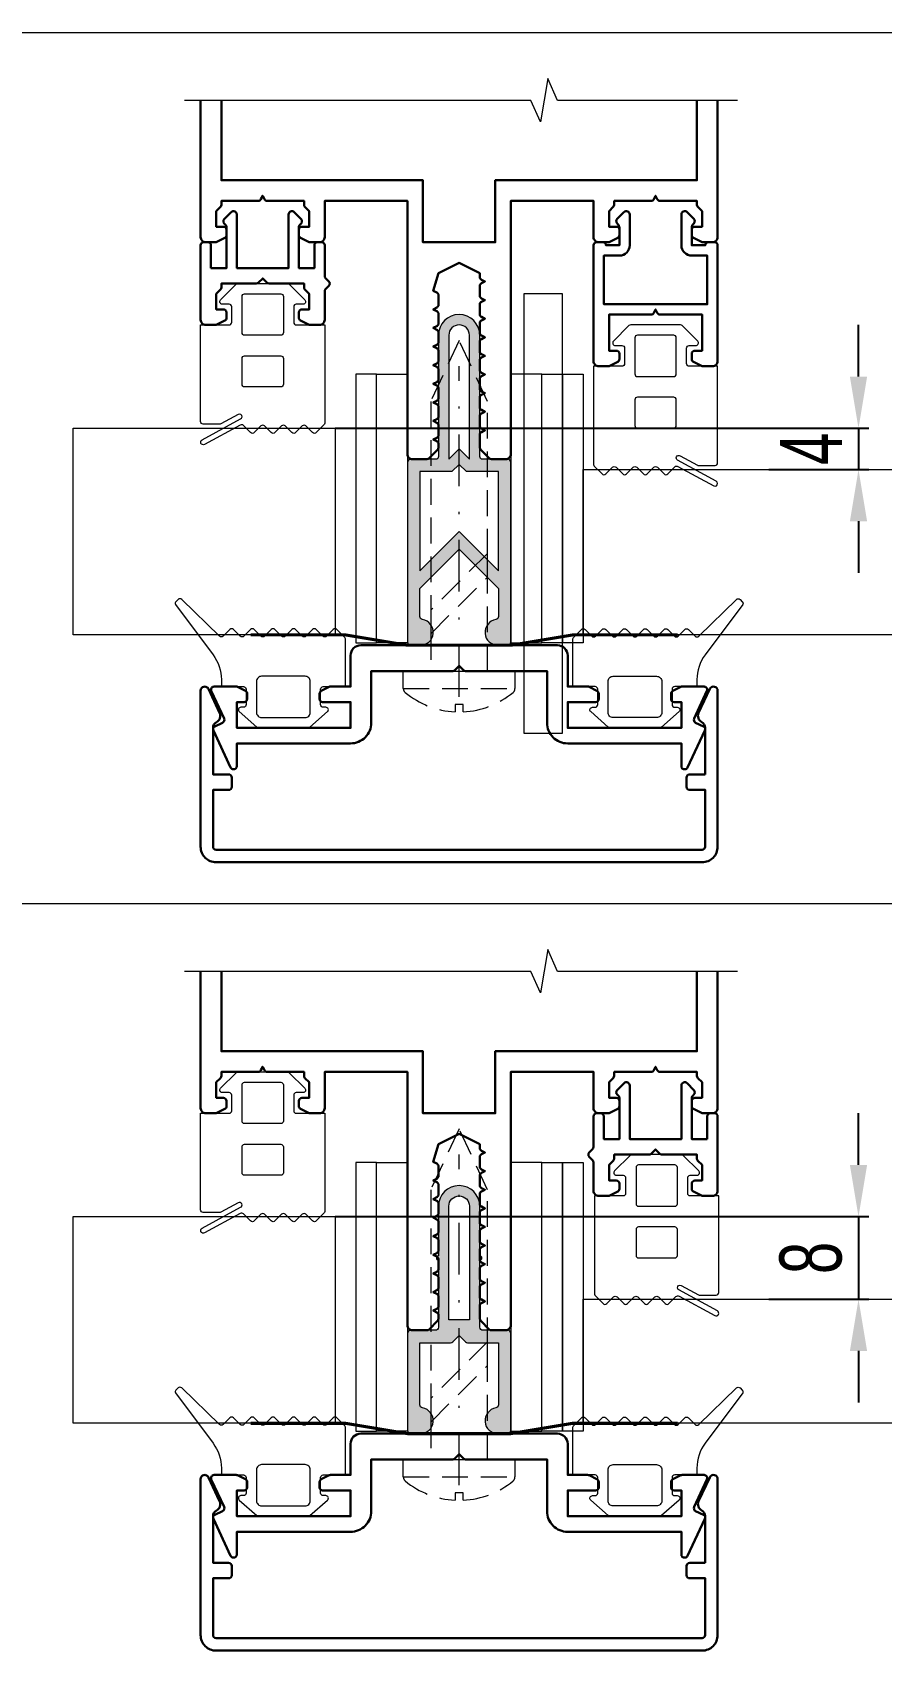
# Model space of a CAD drawing. Extents: x -37 to 8820, y -336 to 478.
# Drawn here: x 6626.2 to 6667.2, y 134 to 212.3 of the extents above; entities that cross this region are included whole.
import ezdxf

# ---------------------------------------------------------------- set-up
doc = ezdxf.new("R2010")
doc.units = 0
doc.header["$LTSCALE"] = 5
doc.linetypes.add('DASHDOT', pattern=[1, 0.5, -0.25, 0, -0.25])
doc.linetypes.add('HIDDEN', pattern=[0.375, 0.25, -0.125])
doc.layers.get('0').update_dxf_attribs({"linetype": 'CONTINUOUS', "lineweight": 30})
doc.layers.get('DEFPOINTS').update_dxf_attribs({"linetype": 'CONTINUOUS'})
for name, color, linetype, lineweight in [('1', 6, 'DASHDOT', 13), ('2', 3, 'HIDDEN', 13), ('Dimentions', 5, 'CONTINUOUS', 15), ('Glass', 5, 'CONTINUOUS', 20), ('Герлен', 7, 'CONTINUOUS', 60), ('Зигзаг', 1, 'CONTINUOUS', 15), ('Подкладки', 1, 'CONTINUOUS', 20), ('Рамки', 1, 'CONTINUOUS', 15), ('Уплотнители', 1, 'CONTINUOUS', 20), ('Штриховка', 1, 'CONTINUOUS', 5)]:
    doc.layers.add(name, color=color, linetype=linetype, lineweight=lineweight)
doc.styles.add('3', font='RUSS.SHX', dxfattribs={"width": 0.7, "height": 3})
doc.dimstyles.new('MX1_6', dxfattribs={"dimtxt": 3, "dimasz": 2.5, "dimexe": 0.5, "dimexo": 0, "dimgap": 0.8, "dimtad": 1, "dimlfac": 1.6, "dimdsep": 46, "dimtxsty": '3', "dimcen": 0, "dimclrd": 256, "dimclre": 256, "dimclrt": 256, "dimaunit": 1, "dimadec": 0, "dimazin": 0, "dimtfac": 1, "dimtmove": 0, "dimatfit": 1, "dimfxl": 1, "dimtvp": 1, "dimtolj": 1, "dimtzin": 0, "dimarcsym": 0})

# ---------------------------------------------------------------- blocks, each defined once
blk = doc.blocks.new('*D1198')
at = {"layer": 'DEFPOINTS', "color": 0, "linetype": 'Continuous', "transparency": 16777216}
for p in [(6640.812, 193.11), (6661.783, 191.11), (6666.125, 191.11)]:
    blk.add_point(p, dxfattribs=at)
at = {"layer": 'Dimentions', "linetype": 'Continuous', "lineweight": -2, "transparency": 16777216}
for p, q in [((6666.125, 195.61), (6666.125, 198.11)), ((6640.812, 193.11), (6666.625, 193.11)), ((6666.125, 193.11), (6666.125, 191.11)), ((6661.783, 191.11), (6666.625, 191.11)), ((6666.125, 188.61), (6666.125, 186.11))]:
    blk.add_line(p, q, dxfattribs=at)
at = {"layer": 'Dimentions', "linetype": 'Continuous', "transparency": 16777216}
for points in [[(6665.709, 195.61), (6666.542, 195.61), (6666.125, 193.11)], [(6665.709, 188.61), (6666.542, 188.61), (6666.125, 191.11)]]:
    blk.add_solid(points, dxfattribs=at)
at = {"layer": 'Dimentions', "linetype": 'Continuous', "transparency": 16777216, "insert": (6663.825, 192.11), "char_height": 3, "attachment_point": 5, "rotation": 90, "style": '3'}
blk.add_mtext('\\A1;4', dxfattribs=at)
blk = doc.blocks.new('*D1199')
at = {"layer": 'DEFPOINTS', "color": 0, "linetype": 'Continuous', "transparency": 16777216}
for p in [(6640.812, 154.965), (6661.783, 150.965), (6666.125, 150.965)]:
    blk.add_point(p, dxfattribs=at)
at = {"layer": 'Dimentions', "linetype": 'Continuous', "lineweight": -2, "transparency": 16777216}
for p, q in [((6666.125, 157.465), (6666.125, 159.965)), ((6640.812, 154.965), (6666.625, 154.965)), ((6666.125, 154.965), (6666.125, 150.965)), ((6661.783, 150.965), (6666.625, 150.965)), ((6666.125, 148.465), (6666.125, 145.965))]:
    blk.add_line(p, q, dxfattribs=at)
at = {"layer": 'Dimentions', "linetype": 'Continuous', "transparency": 16777216}
for points in [[(6665.709, 157.465), (6666.542, 157.465), (6666.125, 154.965)], [(6665.709, 148.465), (6666.542, 148.465), (6666.125, 150.965)]]:
    blk.add_solid(points, dxfattribs=at)
at = {"layer": 'Dimentions', "linetype": 'Continuous', "transparency": 16777216, "insert": (6663.825, 152.965), "char_height": 3, "attachment_point": 5, "rotation": 90, "style": '3'}
blk.add_mtext('\\A1;8', dxfattribs=at)

msp = doc.modelspace()

# ---------------------------------------------------------------- hatches: boundary and pattern name
at = {"layer": 'Штриховка'}
h = msp.add_hatch(color=256, dxfattribs=at)
h.dxf.hatch_style = 1
edge = h.paths.add_edge_path(flags=16)
edge.add_line((6646.8119, 192.1097), (6647.3119, 191.6097))
edge.add_line((6647.3119, 191.6097), (6647.3119, 197.6097))
edge.add_arc((6646.8119, 197.6097), 0.5, 0, 180)
edge.add_line((6646.3119, 197.6097), (6646.3119, 191.6097))
edge.add_line((6646.3119, 191.6097), (6646.8119, 192.1097))
h.paths.add_polyline_path([(6647.1634, 191.0097), (6646.8119, 191.3612), (6646.4605, 191.0097), (6644.9119, 191.0097), (6644.9119, 186.2082), (6646.8119, 188.1082), (6648.7119, 186.2082), (6648.7119, 191.0097)], flags=16)
edge = h.paths.add_edge_path()
edge.add_line((6649.1619, 191.6097), (6647.9369, 191.6097))
edge.add_arc((6647.9369, 191.7347), 0.125, 180, 270, ccw=False)
edge.add_line((6647.8119, 191.7347), (6647.8119, 195.0097))
edge.add_arc((6647.7369, 195.1097), 0.125, 306.869898, 413.130102)
edge.add_line((6647.8119, 195.2097), (6647.8119, 197.6097))
edge.add_arc((6646.8119, 197.6097), 1, 0, 180)
edge.add_line((6645.8119, 197.6097), (6645.8119, 195.2097))
edge.add_arc((6645.8869, 195.1097), 0.125, 126.869898, 233.130102)
edge.add_line((6645.8119, 195.0097), (6645.8119, 191.7347))
edge.add_arc((6645.6869, 191.7347), 0.125, -90, 0, ccw=False)
edge.add_line((6645.6869, 191.6097), (6644.4619, 191.6097))
edge.add_arc((6644.4619, 191.4597), 0.15, 90, 180)
edge.add_line((6644.3119, 191.4597), (6644.3119, 182.7597))
edge.add_arc((6644.4619, 182.7597), 0.15, 180, 270)
edge.add_line((6644.4619, 182.6097), (6644.9369, 182.6097))
edge.add_arc((6644.9369, 183.2347), 0.625, 270, 440.718201)
edge.add_arc((6645.0619, 183.9996), 0.15, 180, 260.718201, ccw=False)
edge.add_line((6644.9119, 183.9996), (6644.9119, 185.3597))
edge.add_line((6644.9119, 185.3597), (6646.8119, 187.2597))
edge.add_line((6646.8119, 187.2597), (6648.7119, 185.3597))
edge.add_line((6648.7119, 185.3597), (6648.7119, 183.9996))
edge.add_arc((6648.5619, 183.9996), 0.15, -80.718201, 0, ccw=False)
edge.add_arc((6648.6869, 183.2347), 0.625, 99.281799, 270)
edge.add_line((6648.6869, 182.6097), (6649.1619, 182.6097))
edge.add_arc((6649.1619, 182.7597), 0.15, 270, 360)
edge.add_line((6649.3119, 182.7597), (6649.3119, 191.4597))
edge.add_arc((6649.1619, 191.4597), 0.15, 0, 90)
h = msp.add_hatch(color=256, dxfattribs=at)
h.dxf.hatch_style = 1
edge = h.paths.add_edge_path(flags=16)
edge.add_line((6646.3119, 149.965), (6646.3119, 155.465))
edge.add_arc((6646.8119, 155.465), 0.5, 0, 180, ccw=False)
edge.add_line((6647.3119, 155.465), (6647.3119, 149.965))
edge.add_line((6647.3119, 149.965), (6646.3119, 149.965))
edge = h.paths.add_edge_path()
edge.add_arc((6648.6869, 145.09), 0.625, 99.281799, 270)
edge.add_line((6648.6869, 144.465), (6649.1619, 144.465))
edge.add_arc((6649.1619, 144.615), 0.15, 270, 360)
edge.add_line((6649.3119, 144.615), (6649.3119, 149.315))
edge.add_arc((6649.1619, 149.315), 0.15, 0, 90)
edge.add_line((6649.1619, 149.465), (6647.9619, 149.465))
edge.add_arc((6647.9619, 149.615), 0.15, 180, 270, ccw=False)
edge.add_line((6647.8119, 149.615), (6647.8119, 152.865))
edge.add_arc((6647.8119, 152.965), 0.1, 270, 450)
edge.add_line((6647.8119, 153.065), (6647.8119, 155.465))
edge.add_arc((6646.8119, 155.465), 1, 0, 180)
edge.add_line((6645.8119, 155.465), (6645.8119, 153.065))
edge.add_arc((6645.8119, 152.965), 0.1, 90, 270)
edge.add_line((6645.8119, 152.865), (6645.8119, 149.615))
edge.add_arc((6645.6619, 149.615), 0.15, -90, 0, ccw=False)
edge.add_line((6645.6619, 149.465), (6644.4619, 149.465))
edge.add_arc((6644.4619, 149.315), 0.15, 90, 180)
edge.add_line((6644.3119, 149.315), (6644.3119, 144.615))
edge.add_arc((6644.4619, 144.615), 0.15, 180, 270)
edge.add_line((6644.4619, 144.465), (6644.9369, 144.465))
edge.add_arc((6644.9369, 145.09), 0.625, 270, 440.718201)
edge.add_arc((6645.0619, 145.8549), 0.15, 180, 260.718201, ccw=False)
edge.add_line((6644.9119, 145.8549), (6644.9119, 148.865))
edge.add_line((6644.9119, 148.865), (6646.3998, 148.865))
edge.add_arc((6646.3998, 149.015), 0.15, 270, 315)
edge.add_line((6646.5059, 148.9089), (6646.8119, 149.215))
edge.add_line((6646.8119, 149.215), (6647.118, 148.9089))
edge.add_arc((6647.2241, 149.015), 0.15, 225, 270)
edge.add_line((6647.2241, 148.865), (6648.7119, 148.865))
edge.add_line((6648.7119, 148.865), (6648.7119, 145.8549))
edge.add_arc((6648.5619, 145.8549), 0.15, -80.718201, 0, ccw=False)

# ---------------------------------------------------------------- linework, layer by layer
for points in [[(6634.3119, 208.9743), (6634.3119, 202.3597, 0.4142136), (6634.5619, 202.1097), (6635.0265, 202.1097, 0.1164338), (6635.0936, 202.1255), (6635.479, 202.3182, 0.284079), (6635.5619, 202.4524), (6635.5619, 202.7097, 0.4142136), (6635.4119, 202.8597), (6635.0619, 202.8597), (6635.0619, 203.6097), (6635.268, 203.8158, 0.1989124), (6635.3119, 203.9218), (6635.3119, 204.1097), (6637.0942, 204.1097, 0.284079), (6637.2284, 204.1926), (6637.3119, 204.3597), (6637.3955, 204.1926, 0.284079), (6637.5296, 204.1097), (6639.3119, 204.1097), (6639.3119, 203.9218, 0.1989124), (6639.3559, 203.8158), (6639.5619, 203.6097), (6639.5619, 202.8597), (6639.2119, 202.8597, 0.4142136), (6639.0619, 202.7097), (6639.0619, 202.4524, 0.284079), (6639.1448, 202.3182), (6639.5303, 202.1255, 0.1164338), (6639.5973, 202.1097), (6640.0619, 202.1097, 0.4142136), (6640.3119, 202.3597), (6640.3119, 204.1097), (6644.3119, 204.1097), (6644.3119, 191.8597, 0.4142136), (6644.5619, 191.6097), (6645.2498, 191.6097, 0.1989124), (6645.3559, 191.6536), (6645.768, 192.0658, 0.1989124), (6645.8119, 192.1718), (6645.8119, 192.342, 0.284079), (6645.729, 192.4762), (6645.5619, 192.5597), (6645.729, 192.6432, 0.284079), (6645.8119, 192.7774), (6645.8119, 193.242, 0.284079), (6645.729, 193.3762), (6645.5619, 193.4597), (6645.729, 193.5432, 0.284079), (6645.8119, 193.6774), (6645.8119, 194.142, 0.284079), (6645.729, 194.2762), (6645.5619, 194.3597), (6645.729, 194.4432, 0.284079), (6645.8119, 194.5774), (6645.8119, 195.042, 0.284079), (6645.729, 195.1762), (6645.5619, 195.2597), (6645.729, 195.3432, 0.284079), (6645.8119, 195.4774), (6645.8119, 195.942, 0.284079), (6645.729, 196.0762), (6645.5619, 196.1597), (6645.729, 196.2432, 0.284079), (6645.8119, 196.3774), (6645.8119, 196.842, 0.284079), (6645.729, 196.9762), (6645.5619, 197.0597), (6645.729, 197.1432, 0.284079), (6645.8119, 197.2774), (6645.8119, 197.742, 0.284079), (6645.729, 197.8762), (6645.5619, 197.9597), (6645.729, 198.0432, 0.284079), (6645.8119, 198.1774), (6645.8119, 198.642, 0.284079), (6645.729, 198.7762), (6645.5619, 198.8597), (6645.729, 198.9432, 0.284079), (6645.8119, 199.0774), (6645.8119, 199.542, 0.284079), (6645.729, 199.6762), (6645.5619, 199.7597), (6645.8119, 200.6097), (6646.8119, 201.1097), (6647.8119, 200.6097), (6647.8119, 200.4274, 0.284079), (6647.8948, 200.2932), (6648.0619, 200.2097), (6647.8948, 200.1262, 0.284079), (6647.8119, 199.992), (6647.8119, 199.5274, 0.284079), (6647.8948, 199.3932), (6648.0619, 199.3097), (6647.8948, 199.2262, 0.284079), (6647.8119, 199.092), (6647.8119, 198.6274, 0.284079), (6647.8948, 198.4932), (6648.0619, 198.4097), (6647.8948, 198.3262, 0.284079), (6647.8119, 198.192), (6647.8119, 197.7274, 0.284079), (6647.8948, 197.5932), (6648.0619, 197.5097), (6647.8948, 197.4262, 0.284079), (6647.8119, 197.292), (6647.8119, 196.8274, 0.284079), (6647.8948, 196.6932), (6648.0619, 196.6097), (6647.8948, 196.5262, 0.284079), (6647.8119, 196.392), (6647.8119, 195.9274, 0.284079), (6647.8948, 195.7932), (6648.0619, 195.7097), (6647.8948, 195.6262, 0.284079), (6647.8119, 195.492), (6647.8119, 195.0274, 0.284079), (6647.8948, 194.8932), (6648.0619, 194.8097), (6647.8948, 194.7262, 0.284079), (6647.8119, 194.592), (6647.8119, 194.1274, 0.284079), (6647.8948, 193.9932), (6648.0619, 193.9097), (6647.8948, 193.8262, 0.284079), (6647.8119, 193.692), (6647.8119, 193.2274, 0.284079), (6647.8948, 193.0932), (6648.0619, 193.0097), (6647.8948, 192.9262, 0.284079), (6647.8119, 192.792), (6647.8119, 192.1718, 0.1989124), (6647.8559, 192.0658), (6648.268, 191.6536, 0.1989124), (6648.3741, 191.6097), (6649.0619, 191.6097, 0.4142136), (6649.3119, 191.8597), (6649.3119, 204.1097), (6653.3119, 204.1097), (6653.3119, 202.3597, 0.4142136), (6653.5619, 202.1097), (6654.0265, 202.1097, 0.1164338), (6654.0936, 202.1255), (6654.479, 202.3182, 0.284079), (6654.5619, 202.4524), (6654.5619, 202.7097, 0.4142136), (6654.4119, 202.8597), (6654.0619, 202.8597), (6654.0619, 203.6097), (6654.268, 203.8158, 0.1989124), (6654.3119, 203.9218), (6654.3119, 204.1097), (6656.0942, 204.1097, 0.284079), (6656.2284, 204.1926), (6656.3119, 204.3597), (6656.3955, 204.1926, 0.284079), (6656.5296, 204.1097), (6658.3119, 204.1097), (6658.3119, 203.9218, 0.1989124), (6658.3559, 203.8158), (6658.5619, 203.6097), (6658.5619, 202.8597), (6658.2119, 202.8597, 0.4142136), (6658.0619, 202.7097), (6658.0619, 202.4524, 0.284079), (6658.1448, 202.3182), (6658.5303, 202.1255, 0.1164338), (6658.5973, 202.1097), (6659.0619, 202.1097, 0.4142136), (6659.3119, 202.3597), (6659.3119, 208.9743)], [(6634.3119, 166.8296), (6634.3119, 160.215, 0.4142136), (6634.5619, 159.965), (6635.0265, 159.965, 0.1164338), (6635.0936, 159.9808), (6635.479, 160.1736, 0.284079), (6635.5619, 160.3077), (6635.5619, 160.565, 0.4142136), (6635.4119, 160.715), (6635.0619, 160.715), (6635.0619, 161.465), (6635.268, 161.6711, 0.1989124), (6635.3119, 161.7771), (6635.3119, 161.965), (6637.0942, 161.965, 0.284079), (6637.2284, 162.0479), (6637.3119, 162.215), (6637.3955, 162.0479, 0.284079), (6637.5296, 161.965), (6639.3119, 161.965), (6639.3119, 161.7771, 0.1989124), (6639.3559, 161.6711), (6639.5619, 161.465), (6639.5619, 160.715), (6639.2119, 160.715, 0.4142136), (6639.0619, 160.565), (6639.0619, 160.3077, 0.284079), (6639.1448, 160.1736), (6639.5303, 159.9808, 0.1164338), (6639.5973, 159.965), (6640.0619, 159.965, 0.4142136), (6640.3119, 160.215), (6640.3119, 161.965), (6644.3119, 161.965), (6644.3119, 149.715, 0.4142136), (6644.5619, 149.465), (6645.2498, 149.465, 0.1989124), (6645.3559, 149.5089), (6645.768, 149.9211, 0.1989124), (6645.8119, 150.0271), (6645.8119, 150.1973, 0.284079), (6645.729, 150.3315), (6645.5619, 150.415), (6645.729, 150.4986, 0.284079), (6645.8119, 150.6327), (6645.8119, 151.0973, 0.284079), (6645.729, 151.2315), (6645.5619, 151.315), (6645.729, 151.3986, 0.284079), (6645.8119, 151.5327), (6645.8119, 151.9973, 0.284079), (6645.729, 152.1315), (6645.5619, 152.215), (6645.729, 152.2986, 0.284079), (6645.8119, 152.4327), (6645.8119, 152.8973, 0.284079), (6645.729, 153.0315), (6645.5619, 153.115), (6645.729, 153.1986, 0.284079), (6645.8119, 153.3327), (6645.8119, 153.7973, 0.284079), (6645.729, 153.9315), (6645.5619, 154.015), (6645.729, 154.0986, 0.284079), (6645.8119, 154.2327), (6645.8119, 154.6973, 0.284079), (6645.729, 154.8315), (6645.5619, 154.915), (6645.729, 154.9986, 0.284079), (6645.8119, 155.1327), (6645.8119, 155.5973, 0.284079), (6645.729, 155.7315), (6645.5619, 155.815), (6645.729, 155.8986, 0.284079), (6645.8119, 156.0327), (6645.8119, 156.4973, 0.284079), (6645.729, 156.6315), (6645.5619, 156.715), (6645.729, 156.7986, 0.284079), (6645.8119, 156.9327), (6645.8119, 157.3973, 0.284079), (6645.729, 157.5315), (6645.5619, 157.615), (6645.8119, 158.465), (6646.8119, 158.965), (6647.8119, 158.465), (6647.8119, 158.2827, 0.284079), (6647.8948, 158.1486), (6648.0619, 158.065), (6647.8948, 157.9815, 0.284079), (6647.8119, 157.8473), (6647.8119, 157.3827, 0.284079), (6647.8948, 157.2486), (6648.0619, 157.165), (6647.8948, 157.0815, 0.284079), (6647.8119, 156.9473), (6647.8119, 156.4827, 0.284079), (6647.8948, 156.3486), (6648.0619, 156.265), (6647.8948, 156.1815, 0.284079), (6647.8119, 156.0473), (6647.8119, 155.5827, 0.284079), (6647.8948, 155.4486), (6648.0619, 155.365), (6647.8948, 155.2815, 0.284079), (6647.8119, 155.1473), (6647.8119, 154.6827, 0.284079), (6647.8948, 154.5486), (6648.0619, 154.465), (6647.8948, 154.3815, 0.284079), (6647.8119, 154.2473), (6647.8119, 153.7827, 0.284079), (6647.8948, 153.6486), (6648.0619, 153.565), (6647.8948, 153.4815, 0.284079), (6647.8119, 153.3473), (6647.8119, 152.8827, 0.284079), (6647.8948, 152.7486), (6648.0619, 152.665), (6647.8948, 152.5815, 0.284079), (6647.8119, 152.4473), (6647.8119, 151.9827, 0.284079), (6647.8948, 151.8486), (6648.0619, 151.765), (6647.8948, 151.6815, 0.284079), (6647.8119, 151.5473), (6647.8119, 151.0827, 0.284079), (6647.8948, 150.9486), (6648.0619, 150.865), (6647.8948, 150.7815, 0.284079), (6647.8119, 150.6473), (6647.8119, 150.0271, 0.1989124), (6647.8559, 149.9211), (6648.268, 149.5089, 0.1989124), (6648.3741, 149.465), (6649.0619, 149.465, 0.4142136), (6649.3119, 149.715), (6649.3119, 161.965), (6653.3119, 161.965), (6653.3119, 160.215, 0.4142136), (6653.5619, 159.965), (6654.0265, 159.965, 0.1164338), (6654.0936, 159.9808), (6654.479, 160.1736, 0.284079), (6654.5619, 160.3077), (6654.5619, 160.565, 0.4142136), (6654.4119, 160.715), (6654.0619, 160.715), (6654.0619, 161.465), (6654.268, 161.6711, 0.1989124), (6654.3119, 161.7771), (6654.3119, 161.965), (6656.0942, 161.965, 0.284079), (6656.2284, 162.0479), (6656.3119, 162.215), (6656.3955, 162.0479, 0.284079), (6656.5296, 161.965), (6658.3119, 161.965), (6658.3119, 161.7771, 0.1989124), (6658.3559, 161.6711), (6658.5619, 161.465), (6658.5619, 160.715), (6658.2119, 160.715, 0.4142136), (6658.0619, 160.565), (6658.0619, 160.3077, 0.284079), (6658.1448, 160.1736), (6658.5303, 159.9808, 0.1164338), (6658.5973, 159.965), (6659.0619, 159.965, 0.4142136), (6659.3119, 160.215), (6659.3119, 166.8296)]]:
    msp.add_lwpolyline(points, format="xyb")
for points in [[(6635.3119, 208.9673), (6635.3119, 205.1097), (6645.0619, 205.1097), (6645.0619, 202.1097), (6648.5619, 202.1097), (6648.5619, 205.1097), (6658.3119, 205.1097), (6658.3119, 208.9743)], [(6635.3119, 166.8227), (6635.3119, 162.965), (6645.0619, 162.965), (6645.0619, 159.965), (6648.5619, 159.965), (6648.5619, 162.965), (6658.3119, 162.965), (6658.3119, 166.8296)]]:
    msp.add_lwpolyline(points)
for points in [[(6634.8119, 200.8597), (6634.8119, 201.9597, 0.4142136), (6634.6619, 202.1097), (6634.4619, 202.1097, 0.4142136), (6634.3119, 201.9597), (6634.3119, 201.9597), (6634.3119, 198.3597, 0.4142136), (6634.5619, 198.1097), (6635.0265, 198.1097, 0.1164338), (6635.0936, 198.1255), (6635.479, 198.3182, 0.284079), (6635.5619, 198.4524), (6635.5619, 198.7097, 0.4142136), (6635.4119, 198.8597), (6635.0619, 198.8597), (6635.0619, 199.6097), (6635.268, 199.8158, 0.1989124), (6635.3119, 199.9218), (6635.3119, 200.1097), (6636.9998, 200.1097, 0.1989124), (6637.1059, 200.1536), (6637.3119, 200.3597), (6637.518, 200.1536, 0.1989124), (6637.6241, 200.1097), (6639.3119, 200.1097), (6639.3119, 199.9218, 0.1989124), (6639.3559, 199.8158), (6639.5619, 199.6097), (6639.5619, 198.8597), (6639.2119, 198.8597, 0.4142136), (6639.0619, 198.7097), (6639.0619, 198.4524, 0.284079), (6639.1448, 198.3182), (6639.5303, 198.1255, 0.1164338), (6639.5973, 198.1097), (6640.0619, 198.1097, 0.4142136), (6640.3119, 198.3597), (6640.3119, 199.7354, -0.1989124), (6640.3559, 199.8415), (6640.518, 200.0036, 0.4142136), (6640.518, 200.2158), (6640.3559, 200.3779, -0.1989124), (6640.3119, 200.484), (6640.3119, 201.9597, 0.4142136), (6640.1619, 202.1097), (6639.9619, 202.1097, 0.4142136), (6639.8119, 201.9597), (6639.8119, 200.8597), (6639.0619, 200.8597), (6639.0619, 202.8476, -0.1989124), (6639.1059, 202.9536), (6639.168, 203.0158, 0.4142136), (6639.168, 203.2279), (6638.8326, 203.5633, 0.6681786), (6638.5619, 203.4511), (6638.5619, 200.8597), (6636.0619, 200.8597), (6636.0619, 203.4511, 0.6681786), (6635.7912, 203.5633), (6635.4559, 203.2279, 0.4142136), (6635.4559, 203.0158), (6635.518, 202.9536, -0.1989124), (6635.5619, 202.8476), (6635.5619, 200.8597)], [(6655.0619, 203.4459, 0.6681786), (6654.7823, 203.5617), (6654.4559, 203.2353, 0.4142136), (6654.4559, 203.0232), (6654.4887, 202.9903, -0.1989124), (6654.5619, 202.8136), (6654.5619, 201.9597), (6653.9119, 201.9597, 0.4142136), (6653.7619, 202.1097), (6653.4619, 202.1097, 0.4142136), (6653.3119, 201.9597), (6653.3119, 196.3597, 0.4142136), (6653.5619, 196.1097), (6654.0265, 196.1097, 0.1164338), (6654.0936, 196.1255), (6654.479, 196.3182, 0.284079), (6654.5619, 196.4524), (6654.5619, 196.7097, 0.4142136), (6654.4119, 196.8597), (6654.0619, 196.8597), (6654.0619, 198.6097), (6656.0942, 198.6097, 0.284079), (6656.2284, 198.6926), (6656.3119, 198.8597), (6656.3955, 198.6926, 0.284079), (6656.5296, 198.6097), (6658.5619, 198.6097), (6658.5619, 196.8597), (6658.2119, 196.8597, 0.4142136), (6658.0619, 196.7097), (6658.0619, 196.4524, 0.284079), (6658.1448, 196.3182), (6658.5303, 196.1255, 0.1164338), (6658.5973, 196.1097), (6659.0619, 196.1097, 0.4142136), (6659.3119, 196.3597), (6659.3119, 201.9597, 0.4142136), (6659.1619, 202.1097), (6658.8619, 202.1097, 0.4142136), (6658.7119, 201.9597), (6658.0619, 201.9597), (6658.0619, 202.8136, -0.1989124), (6658.1351, 202.9903), (6658.168, 203.0232, 0.4142136), (6658.168, 203.2353), (6657.8416, 203.5617, 0.6681786), (6657.5619, 203.4459), (6657.5619, 201.9597, 0.4142136), (6658.0619, 201.4597), (6658.8119, 201.4597), (6658.8119, 199.1097), (6653.8119, 199.1097), (6653.8119, 201.4597), (6654.5619, 201.4597, 0.4142136), (6655.0619, 201.9597)], [(6634.926, 178.4866, -0.4142136), (6634.9985, 178.6859), (6635.376, 178.8619, 0.4142136), (6635.4485, 179.0612), (6634.826, 180.3963, -0.5486188), (6634.9619, 180.6097), (6636.0265, 180.6097, -0.1164338), (6636.0936, 180.5939), (6636.479, 180.4012, -0.284079), (6636.5619, 180.267), (6636.5619, 180.0097, -0.4142136), (6636.4119, 179.8597), (6636.0619, 179.8597), (6636.0619, 178.6097), (6641.5619, 178.6097), (6641.5619, 179.8597), (6640.2119, 179.8597, -0.4142136), (6640.0619, 180.0097), (6640.0619, 180.267, -0.284079), (6640.1448, 180.4012), (6640.5303, 180.5939, -0.1164338), (6640.5973, 180.6097), (6641.5619, 180.6097), (6641.5619, 182.1097, -0.4142136), (6642.0619, 182.6097), (6651.5619, 182.6097, -0.4142136), (6652.0619, 182.1097), (6652.0619, 180.6097), (6653.0265, 180.6097, -0.1164338), (6653.0936, 180.5939), (6653.479, 180.4012, -0.284079), (6653.5619, 180.267), (6653.5619, 180.0097, -0.4142136), (6653.4119, 179.8597), (6652.0619, 179.8597), (6652.0619, 178.6097), (6657.5619, 178.6097), (6657.5619, 179.8597), (6657.2119, 179.8597, -0.4142136), (6657.0619, 180.0097), (6657.0619, 180.267, -0.284079), (6657.1448, 180.4012), (6657.5303, 180.5939, -0.1164338), (6657.5973, 180.6097), (6658.6619, 180.6097, -0.5486188), (6658.7979, 180.3963), (6658.1753, 179.0612, 0.4142136), (6658.2479, 178.8619), (6658.6253, 178.6859, -0.4142136), (6658.6979, 178.4866), (6657.8631, 176.6963, -0.2914734), (6657.7271, 176.6097), (6657.7119, 176.6097, -0.4142136), (6657.5619, 176.7597), (6657.5619, 177.8597), (6652.0619, 177.8597, -0.4142136), (6651.0619, 178.8597), (6651.0619, 181.3597), (6647.1241, 181.3597, -0.1989124), (6647.018, 181.4036), (6646.8119, 181.6097), (6646.6059, 181.4036, -0.1989124), (6646.4998, 181.3597), (6642.5619, 181.3597), (6642.5619, 178.8597, -0.4142136), (6641.5619, 177.8597), (6636.0619, 177.8597), (6636.0619, 176.7597, -0.4142136), (6635.9119, 176.6097), (6635.8967, 176.6097, -0.2914734), (6635.7608, 176.6963)], [(6658.7119, 176.3597), (6658.7119, 178.6203, 0.2797393), (6658.5504, 178.8865, -0.4015594), (6658.3947, 179.3449), (6658.9307, 180.4942, -0.8025849), (6659.3119, 180.4097), (6659.3119, 172.8597, -0.4142136), (6658.5619, 172.1097), (6635.0619, 172.1097, -0.4142136), (6634.3119, 172.8597), (6634.3119, 180.4097, -0.8025849), (6634.6932, 180.4942), (6635.2291, 179.3449, -0.4015594), (6635.0735, 178.8865, 0.2797393), (6634.9119, 178.6203), (6634.9119, 176.3597), (6635.6619, 176.3597, -0.4142136), (6635.8119, 176.2097), (6635.8119, 175.7597, -0.4142136), (6635.6619, 175.6097), (6634.9119, 175.6097), (6634.9119, 172.8597, 0.4142136), (6635.0619, 172.7097), (6658.5619, 172.7097, 0.4142136), (6658.7119, 172.8597), (6658.7119, 175.6097), (6657.9619, 175.6097, -0.4142136), (6657.8119, 175.7597), (6657.8119, 176.2097, -0.4142136), (6657.9619, 176.3597)], [(6658.8119, 158.715), (6658.8119, 159.815, -0.4142136), (6658.9619, 159.965), (6659.1619, 159.965, -0.4142136), (6659.3119, 159.815), (6659.3119, 159.815), (6659.3119, 156.215, -0.4142136), (6659.0619, 155.965), (6658.5973, 155.965, -0.1164338), (6658.5303, 155.9808), (6658.1448, 156.1736, -0.284079), (6658.0619, 156.3077), (6658.0619, 156.565, -0.4142136), (6658.2119, 156.715), (6658.5619, 156.715), (6658.5619, 157.465), (6658.3559, 157.6711, -0.1989124), (6658.3119, 157.7771), (6658.3119, 157.965), (6656.6241, 157.965, -0.1989124), (6656.518, 158.0089), (6656.3119, 158.215), (6656.1059, 158.0089, -0.1989124), (6655.9998, 157.965), (6654.3119, 157.965), (6654.3119, 157.7771, -0.1989124), (6654.268, 157.6711), (6654.0619, 157.465), (6654.0619, 156.715), (6654.4119, 156.715, -0.4142136), (6654.5619, 156.565), (6654.5619, 156.3077, -0.284079), (6654.479, 156.1736), (6654.0936, 155.9808, -0.1164338), (6654.0265, 155.965), (6653.5619, 155.965, -0.4142136), (6653.3119, 156.215), (6653.3119, 157.5907, 0.1989124), (6653.268, 157.6968), (6653.1059, 157.8589, -0.4142136), (6653.1059, 158.0711), (6653.268, 158.2332, 0.1989124), (6653.3119, 158.3393), (6653.3119, 159.815, -0.4142136), (6653.4619, 159.965), (6653.6619, 159.965, -0.4142136), (6653.8119, 159.815), (6653.8119, 158.715), (6654.5619, 158.715), (6654.5619, 160.7029, 0.1989124), (6654.518, 160.8089), (6654.4559, 160.8711, -0.4142136), (6654.4559, 161.0832), (6654.7912, 161.4186, -0.6681786), (6655.0619, 161.3064), (6655.0619, 158.715), (6657.5619, 158.715), (6657.5619, 161.3064, -0.6681786), (6657.8326, 161.4186), (6658.168, 161.0832, -0.4142136), (6658.168, 160.8711), (6658.1059, 160.8089, 0.1989124), (6658.0619, 160.7029), (6658.0619, 158.715)], [(6634.926, 140.3419, -0.4142136), (6634.9985, 140.5412), (6635.376, 140.7172, 0.4142136), (6635.4485, 140.9165), (6634.826, 142.2516, -0.5486188), (6634.9619, 142.465), (6636.0265, 142.465, -0.1164338), (6636.0936, 142.4492), (6636.479, 142.2565, -0.284079), (6636.5619, 142.1223), (6636.5619, 141.865, -0.4142136), (6636.4119, 141.715), (6636.0619, 141.715), (6636.0619, 140.465), (6641.5619, 140.465), (6641.5619, 141.715), (6640.2119, 141.715, -0.4142136), (6640.0619, 141.865), (6640.0619, 142.1223, -0.284079), (6640.1448, 142.2565), (6640.5303, 142.4492, -0.1164338), (6640.5973, 142.465), (6641.5619, 142.465), (6641.5619, 143.965, -0.4142136), (6642.0619, 144.465), (6651.5619, 144.465, -0.4142136), (6652.0619, 143.965), (6652.0619, 142.465), (6653.0265, 142.465, -0.1164338), (6653.0936, 142.4492), (6653.479, 142.2565, -0.284079), (6653.5619, 142.1223), (6653.5619, 141.865, -0.4142136), (6653.4119, 141.715), (6652.0619, 141.715), (6652.0619, 140.465), (6657.5619, 140.465), (6657.5619, 141.715), (6657.2119, 141.715, -0.4142136), (6657.0619, 141.865), (6657.0619, 142.1223, -0.284079), (6657.1448, 142.2565), (6657.5303, 142.4492, -0.1164338), (6657.5973, 142.465), (6658.6619, 142.465, -0.5486188), (6658.7979, 142.2516), (6658.1753, 140.9165, 0.4142136), (6658.2479, 140.7172), (6658.6253, 140.5412, -0.4142136), (6658.6979, 140.3419), (6657.8631, 138.5516, -0.2914734), (6657.7271, 138.465), (6657.7119, 138.465, -0.4142136), (6657.5619, 138.615), (6657.5619, 139.715), (6652.0619, 139.715, -0.4142136), (6651.0619, 140.715), (6651.0619, 143.215), (6647.1241, 143.215, -0.1989124), (6647.018, 143.2589), (6646.8119, 143.465), (6646.6059, 143.2589, -0.1989124), (6646.4998, 143.215), (6642.5619, 143.215), (6642.5619, 140.715, -0.4142136), (6641.5619, 139.715), (6636.0619, 139.715), (6636.0619, 138.615, -0.4142136), (6635.9119, 138.465), (6635.8967, 138.465, -0.2914734), (6635.7608, 138.5516)], [(6658.7119, 138.215), (6658.7119, 140.4756, 0.2797393), (6658.5504, 140.7418, -0.4015594), (6658.3947, 141.2002), (6658.9307, 142.3495, -0.8025849), (6659.3119, 142.265), (6659.3119, 134.715, -0.4142136), (6658.5619, 133.965), (6635.0619, 133.965, -0.4142136), (6634.3119, 134.715), (6634.3119, 142.265, -0.8025849), (6634.6932, 142.3495), (6635.2291, 141.2002, -0.4015594), (6635.0735, 140.7418, 0.2797393), (6634.9119, 140.4756), (6634.9119, 138.215), (6635.6619, 138.215, -0.4142136), (6635.8119, 138.065), (6635.8119, 137.615, -0.4142136), (6635.6619, 137.465), (6634.9119, 137.465), (6634.9119, 134.715, 0.4142136), (6635.0619, 134.565), (6658.5619, 134.565, 0.4142136), (6658.7119, 134.715), (6658.7119, 137.465), (6657.9619, 137.465, -0.4142136), (6657.8119, 137.615), (6657.8119, 138.065, -0.4142136), (6657.9619, 138.215)]]:
    msp.add_lwpolyline(points, format="xyb", close=True)
at = {"layer": '1'}
for p, q in [((6646.8119, 180.1097), (6646.8119, 196.1097)), ((6646.8119, 141.965), (6646.8119, 157.965))]:
    msp.add_line(p, q, dxfattribs=at)
at = {"layer": '2'}
for p, q in [((6644.1119, 180.5149), (6649.5119, 180.5149)), ((6644.1119, 142.3702), (6649.5119, 142.3702))]:
    msp.add_line(p, q, dxfattribs=at)
for points in [[(6648.1869, 181.3597), (6648.1869, 194.411), (6646.8119, 197.3597), (6645.4369, 194.411), (6645.4369, 181.3597)], [(6645.4369, 183.1594), (6648.1869, 185.9094), (6648.1869, 187.0553), (6645.4369, 184.3053)], [(6648.1869, 143.215), (6648.1869, 156.2663), (6646.8119, 159.215), (6645.4369, 156.2663), (6645.4369, 143.215)], [(6645.4369, 145.0148), (6648.1869, 147.7648), (6648.1869, 148.9106), (6645.4369, 146.1606)]]:
    msp.add_lwpolyline(points, close=True, dxfattribs=at)
for points in [[(6646.6154, 179.3894, -0.1618489), (6644.2028, 180.322, -0.2238875), (6644.1119, 180.5149), (6644.1119, 181.3597), (6649.5119, 181.3597), (6649.5119, 180.5149, -0.2238875), (6649.421, 180.322, -0.1618489), (6647.0084, 179.3894), (6647.0084, 179.7396), (6646.6154, 179.7396)], [(6646.6154, 141.2447, -0.1618489), (6644.2028, 142.1773, -0.2238875), (6644.1119, 142.3702), (6644.1119, 143.215), (6649.5119, 143.215), (6649.5119, 142.3702, -0.2238875), (6649.421, 142.1773, -0.1618489), (6647.0084, 141.2447), (6647.0084, 141.5949), (6646.6154, 141.5949)]]:
    msp.add_lwpolyline(points, format="xyb", close=True, dxfattribs=at)
at = {"layer": 'Dimentions'}
for points in [[(6652.8119, 191.1097), (6675.8419, 191.1097), (6675.8419, 183.1097), (6652.8119, 183.1097)], [(6652.8119, 150.965), (6675.8419, 150.965), (6675.8419, 144.965), (6652.8119, 144.965)]]:
    msp.add_lwpolyline(points, close=True, dxfattribs=at)
at = {"layer": 'Glass'}
for points in [[(6628.1538, 193.1097), (6640.8119, 193.1097), (6640.8119, 183.1097), (6628.1538, 183.1097)], [(6628.1538, 154.965), (6640.8119, 154.965), (6640.8119, 144.965), (6628.1538, 144.965)]]:
    msp.add_lwpolyline(points, close=True, dxfattribs=at)
at = {"layer": 'Герлен', "ltscale": 2, "const_width": 0.15}
for points in [[(6636.7238, 183.1097), (6641.3119, 183.1097), (6644.3119, 182.6097), (6649.3119, 182.6097), (6652.3119, 183.1097), (6657.3815, 183.1097)], [(6636.7238, 144.965), (6641.3119, 144.965), (6644.3119, 144.465), (6649.3119, 144.465), (6652.3119, 144.965), (6657.3815, 144.965)]]:
    msp.add_lwpolyline(points, dxfattribs=at)
at = {"layer": 'Зигзаг'}
for points in [[(6660.2766, 208.9743), (6651.566, 208.9743), (6651.1013, 210.0286), (6650.7528, 207.9385), (6650.2868, 208.9743), (6633.5299, 208.9743)], [(6660.2766, 166.8296), (6651.566, 166.8296), (6651.1013, 167.8839), (6650.7528, 165.7938), (6650.2868, 166.8296), (6633.5299, 166.8296)]]:
    msp.add_lwpolyline(points, dxfattribs=at)
at = {"layer": 'Подкладки'}
for points in [[(6649.9369, 178.3597), (6651.8119, 178.3597), (6651.8119, 199.6097), (6649.9369, 199.6097)], [(6642.8119, 195.733), (6641.8119, 195.733), (6641.8119, 182.733), (6642.8119, 182.733)], [(6644.3119, 182.733), (6642.8119, 182.733), (6642.8119, 195.733), (6644.3119, 195.733)], [(6649.3119, 182.733), (6650.8119, 182.733), (6650.8119, 195.733), (6649.3119, 195.733)], [(6650.8119, 195.733), (6651.8119, 195.733), (6651.8119, 182.733), (6650.8119, 182.733)], [(6651.8119, 195.733), (6652.8119, 195.733), (6652.8119, 182.733), (6651.8119, 182.733)], [(6642.8119, 157.5884), (6641.8119, 157.5884), (6641.8119, 144.5884), (6642.8119, 144.5884)], [(6644.3119, 144.5884), (6642.8119, 144.5884), (6642.8119, 157.5884), (6644.3119, 157.5884)], [(6649.3119, 144.5884), (6650.8119, 144.5884), (6650.8119, 157.5884), (6649.3119, 157.5884)], [(6650.8119, 157.5884), (6651.8119, 157.5884), (6651.8119, 144.5884), (6650.8119, 144.5884)], [(6651.8119, 157.5884), (6652.8119, 157.5884), (6652.8119, 144.5884), (6651.8119, 144.5884)]]:
    msp.add_lwpolyline(points, close=True, dxfattribs=at)
at = {"layer": 'Рамки'}
for p, q in [((6539.3573, 212.2632), (6699.8081, 212.2632)), ((6539.3573, 212.2632), (6699.8081, 212.2632)), ((6539.3573, 170.1185), (6700, 170.1185))]:
    msp.add_line(p, q, dxfattribs=at)
at = {"layer": 'Уплотнители'}
for points in [[(6636.1273, 193.7784), (6635.2913, 193.3248, -0.1249127), (6635.2317, 193.3097), (6634.4369, 193.3097, -0.4142136), (6634.3119, 193.4347), (6634.3119, 198.1097), (6635.6869, 198.1097, 0.4142136), (6635.8119, 198.2347), (6635.8119, 198.9847, 0.4142136), (6635.6869, 199.1097), (6635.3619, 199.1097, -0.6685867), (6635.2736, 199.3232), (6636.0253, 200.0732, -0.1986192), (6636.1136, 200.1097), (6638.5102, 200.1097, -0.1986192), (6638.5985, 200.0732), (6639.3502, 199.3232, -0.6685867), (6639.2619, 199.1097), (6638.9369, 199.1097, 0.4142136), (6638.8119, 198.9847), (6638.8119, 198.2347, 0.4142136), (6638.9369, 198.1097), (6640.3119, 198.1097), (6640.3119, 193.3615, -0.1989124), (6640.2753, 193.2731), (6639.9003, 192.8981, -0.4142136), (6639.7235, 192.8981), (6639.4003, 193.2213, 0.4142136), (6639.2235, 193.2213), (6638.9003, 192.8981, -0.4142136), (6638.7235, 192.8981), (6638.4003, 193.2213, 0.4142136), (6638.2235, 193.2213), (6637.9003, 192.8981, -0.4142136), (6637.7235, 192.8981), (6637.4003, 193.2213, 0.4142136), (6637.2235, 193.2213), (6636.9003, 192.8981, -0.4142136), (6636.7235, 192.8981), (6636.3779, 193.2437, 0.3320761), (6636.2299, 193.2652), (6634.4965, 192.3248, -1), (6634.3773, 192.5446), (6636.2465, 193.5586, 1)], [(6636.4369, 199.6097), (6638.1869, 199.6097, -0.4142136), (6638.3119, 199.4847), (6638.3119, 197.7347, -0.4142136), (6638.1869, 197.6097), (6636.4369, 197.6097, -0.4142136), (6636.3119, 197.7347), (6636.3119, 199.4847, -0.4142136)], [(6649.1619, 191.6097), (6647.9369, 191.6097, -0.4142136), (6647.8119, 191.7347), (6647.8119, 195.0097, 0.5), (6647.8119, 195.2097), (6647.8119, 197.6097, 1), (6645.8119, 197.6097), (6645.8119, 195.2097, 0.5), (6645.8119, 195.0097), (6645.8119, 191.7347, -0.4142136), (6645.6869, 191.6097), (6644.4619, 191.6097, 0.4142136), (6644.3119, 191.4597), (6644.3119, 182.7597, 0.4142136), (6644.4619, 182.6097), (6644.9369, 182.6097, 0.9221128), (6645.0377, 183.8515, -0.3675232), (6644.9119, 183.9996), (6644.9119, 185.3597), (6646.8119, 187.2597), (6648.7119, 185.3597), (6648.7119, 183.9996, -0.3675232), (6648.5861, 183.8515, 0.9221128), (6648.6869, 182.6097), (6649.1619, 182.6097, 0.4142136), (6649.3119, 182.7597), (6649.3119, 191.4597, 0.4142136)], [(6646.8119, 192.1097), (6647.3119, 191.6097), (6647.3119, 197.6097, 1), (6646.3119, 197.6097), (6646.3119, 191.6097), (6646.8119, 192.1097)], [(6657.4965, 191.7784), (6658.3326, 191.3248, 0.1249127), (6658.3922, 191.3097), (6659.1869, 191.3097, 0.4142136), (6659.3119, 191.4347), (6659.3119, 196.1097), (6657.9369, 196.1097, -0.4142136), (6657.8119, 196.2347), (6657.8119, 196.9847, -0.4142136), (6657.9369, 197.1097), (6658.2619, 197.1097, 0.6685867), (6658.3502, 197.3232), (6657.5985, 198.0732, 0.1986192), (6657.5102, 198.1097), (6655.1136, 198.1097, 0.1986192), (6655.0253, 198.0732), (6654.2736, 197.3232, 0.6685867), (6654.3619, 197.1097), (6654.6869, 197.1097, -0.4142136), (6654.8119, 196.9847), (6654.8119, 196.2347, -0.4142136), (6654.6869, 196.1097), (6653.3119, 196.1097), (6653.3119, 191.3615, 0.1989124), (6653.3485, 191.2731), (6653.7235, 190.8981, 0.4142136), (6653.9003, 190.8981), (6654.2235, 191.2213, -0.4142136), (6654.4003, 191.2213), (6654.7235, 190.8981, 0.4142136), (6654.9003, 190.8981), (6655.2235, 191.2213, -0.4142136), (6655.4003, 191.2213), (6655.7235, 190.8981, 0.4142136), (6655.9003, 190.8981), (6656.2235, 191.2213, -0.4142136), (6656.4003, 191.2213), (6656.7235, 190.8981, 0.4142136), (6656.9003, 190.8981), (6657.2459, 191.2437, -0.3320761), (6657.3939, 191.2652), (6659.1273, 190.3248, 1), (6659.2465, 190.5446), (6657.3773, 191.5586, -1)], [(6657.1869, 197.6097), (6655.4369, 197.6097, 0.4142136), (6655.3119, 197.4847), (6655.3119, 195.7347, 0.4142136), (6655.4369, 195.6097), (6657.1869, 195.6097, 0.4142136), (6657.3119, 195.7347), (6657.3119, 197.4847, 0.4142136)], [(6636.4369, 196.6097), (6638.1869, 196.6097, -0.4142136), (6638.3119, 196.4847), (6638.3119, 195.2347, -0.4142136), (6638.1869, 195.1097), (6636.4369, 195.1097, -0.4142136), (6636.3119, 195.2347), (6636.3119, 196.4847, -0.4142136)], [(6657.1869, 194.6097), (6655.4369, 194.6097, 0.4142136), (6655.3119, 194.4847), (6655.3119, 193.2347, 0.4142136), (6655.4369, 193.1097), (6657.1869, 193.1097, 0.4142136), (6657.3119, 193.2347), (6657.3119, 194.4847, 0.4142136)], [(6640.2369, 179.6097, -0.4142136), (6640.1119, 179.7347), (6640.1119, 180.4847, -0.4142136), (6640.2369, 180.6097), (6641.3119, 180.6097), (6641.3119, 182.9201, 0.1989124), (6641.2826, 182.9908), (6640.9003, 183.3731, 0.4142136), (6640.7235, 183.3731), (6640.4003, 183.0499, -0.4142136), (6640.2235, 183.0499), (6639.9003, 183.3731, 0.4142136), (6639.7235, 183.3731), (6639.4003, 183.0499, -0.4142136), (6639.2235, 183.0499), (6638.9003, 183.3731, 0.4142136), (6638.7235, 183.3731), (6638.4003, 183.0499, -0.4142136), (6638.2235, 183.0499), (6637.9003, 183.3731, 0.4142136), (6637.7235, 183.3731), (6637.4003, 183.0499, -0.4142136), (6637.2235, 183.0499), (6636.9003, 183.3731, 0.4142136), (6636.7235, 183.3731), (6636.4003, 183.0499, -0.4142136), (6636.2235, 183.0499), (6635.9003, 183.3731, 0.4142136), (6635.7235, 183.3731), (6635.4003, 183.0499, -0.4142136), (6635.2235, 183.0499), (6633.4003, 184.8213, 0.4142136), (6633.2235, 184.8213), (6633.1185, 184.7163, 0.2925382), (6633.0896, 184.5847), (6634.9142, 182.1421, -0.1617878), (6635.3119, 180.9452), (6635.3119, 180.6097), (6636.3869, 180.6097, -0.4142136), (6636.5119, 180.4847), (6636.5119, 179.7347, -0.4142136), (6636.3869, 179.6097), (6636.2619, 179.6097, 0.6685867), (6636.1736, 179.3962), (6637.0253, 178.6462, 0.1986192), (6637.1136, 178.6097), (6639.5102, 178.6097, 0.1986192), (6639.5985, 178.6462), (6640.4502, 179.3962, 0.6685867), (6640.3619, 179.6097)], [(6653.3869, 179.6097, 0.4142136), (6653.5119, 179.7347), (6653.5119, 180.4847, 0.4142136), (6653.3869, 180.6097), (6652.3119, 180.6097), (6652.3119, 182.9201, -0.1989124), (6652.3412, 182.9908), (6652.7235, 183.3731, -0.4142136), (6652.9003, 183.3731), (6653.2235, 183.0499, 0.4142136), (6653.4003, 183.0499), (6653.7235, 183.3731, -0.4142136), (6653.9003, 183.3731), (6654.2235, 183.0499, 0.4142136), (6654.4003, 183.0499), (6654.7235, 183.3731, -0.4142136), (6654.9003, 183.3731), (6655.2235, 183.0499, 0.4142136), (6655.4003, 183.0499), (6655.7235, 183.3731, -0.4142136), (6655.9003, 183.3731), (6656.2235, 183.0499, 0.4142136), (6656.4003, 183.0499), (6656.7235, 183.3731, -0.4142136), (6656.9003, 183.3731), (6657.2235, 183.0499, 0.4142136), (6657.4003, 183.0499), (6657.7235, 183.3731, -0.4142136), (6657.9003, 183.3731), (6658.2235, 183.0499, 0.4142136), (6658.4003, 183.0499), (6660.2235, 184.8213, -0.4142136), (6660.4003, 184.8213), (6660.5054, 184.7163, -0.2925382), (6660.5343, 184.5847), (6658.7096, 182.1421, 0.1617878), (6658.3119, 180.9452), (6658.3119, 180.6097), (6657.2369, 180.6097, 0.4142136), (6657.1119, 180.4847), (6657.1119, 179.7347, 0.4142136), (6657.2369, 179.6097), (6657.3619, 179.6097, -0.6685867), (6657.4502, 179.3962), (6656.5985, 178.6462, -0.1986192), (6656.5102, 178.6097), (6654.1136, 178.6097, -0.1986192), (6654.0253, 178.6462), (6653.1736, 179.3962, -0.6685867), (6653.2619, 179.6097)], [(6637.2619, 179.1097), (6639.3619, 179.1097, 0.4142136), (6639.6119, 179.3597), (6639.6119, 180.8597, 0.4142136), (6639.3619, 181.1097), (6637.2619, 181.1097, 0.4142136), (6637.0119, 180.8597), (6637.0119, 179.3597, 0.4142136)], [(6656.3619, 179.1097), (6654.2619, 179.1097, -0.4142136), (6654.0119, 179.3597), (6654.0119, 180.8597, -0.4142136), (6654.2619, 181.1097), (6656.3619, 181.1097, -0.4142136), (6656.6119, 180.8597), (6656.6119, 179.3597, -0.4142136)], [(6636.1273, 155.6337), (6635.2913, 155.1801, -0.1249127), (6635.2317, 155.165), (6634.4369, 155.165, -0.4142136), (6634.3119, 155.29), (6634.3119, 159.965), (6635.6869, 159.965, 0.4142136), (6635.8119, 160.09), (6635.8119, 160.84, 0.4142136), (6635.6869, 160.965), (6635.3619, 160.965, -0.6685867), (6635.2736, 161.1785), (6636.0253, 161.9285, -0.1986192), (6636.1136, 161.965), (6638.5102, 161.965, -0.1986192), (6638.5985, 161.9285), (6639.3502, 161.1785, -0.6685867), (6639.2619, 160.965), (6638.9369, 160.965, 0.4142136), (6638.8119, 160.84), (6638.8119, 160.09, 0.4142136), (6638.9369, 159.965), (6640.3119, 159.965), (6640.3119, 155.2168, -0.1989124), (6640.2753, 155.1284), (6639.9003, 154.7534, -0.4142136), (6639.7235, 154.7534), (6639.4003, 155.0766, 0.4142136), (6639.2235, 155.0766), (6638.9003, 154.7534, -0.4142136), (6638.7235, 154.7534), (6638.4003, 155.0766, 0.4142136), (6638.2235, 155.0766), (6637.9003, 154.7534, -0.4142136), (6637.7235, 154.7534), (6637.4003, 155.0766, 0.4142136), (6637.2235, 155.0766), (6636.9003, 154.7534, -0.4142136), (6636.7235, 154.7534), (6636.3779, 155.099, 0.3320761), (6636.2299, 155.1205), (6634.4965, 154.1801, -1), (6634.3773, 154.3999), (6636.2465, 155.414, 1)], [(6636.4369, 161.465), (6638.1869, 161.465, -0.4142136), (6638.3119, 161.34), (6638.3119, 159.59, -0.4142136), (6638.1869, 159.465), (6636.4369, 159.465, -0.4142136), (6636.3119, 159.59), (6636.3119, 161.34, -0.4142136)], [(6636.4369, 158.465), (6638.1869, 158.465, -0.4142136), (6638.3119, 158.34), (6638.3119, 157.09, -0.4142136), (6638.1869, 156.965), (6636.4369, 156.965, -0.4142136), (6636.3119, 157.09), (6636.3119, 158.34, -0.4142136)], [(6657.5499, 151.6337), (6658.3859, 151.1802, 0.1249127), (6658.4455, 151.165), (6659.2403, 151.165, 0.4142136), (6659.3653, 151.29), (6659.3653, 155.965), (6657.9903, 155.965, -0.4142136), (6657.8653, 156.09), (6657.8653, 156.84, -0.4142136), (6657.9903, 156.965), (6658.3153, 156.965, 0.6685867), (6658.4035, 157.1785), (6657.6519, 157.9285, 0.1986192), (6657.5636, 157.965), (6655.167, 157.965, 0.1986192), (6655.0787, 157.9285), (6654.327, 157.1785, 0.6685867), (6654.4153, 156.965), (6654.7403, 156.965, -0.4142136), (6654.8653, 156.84), (6654.8653, 156.09, -0.4142136), (6654.7403, 155.965), (6653.3653, 155.965), (6653.3653, 151.2168, 0.1989124), (6653.4019, 151.1284), (6653.7769, 150.7534, 0.4142136), (6653.9536, 150.7534), (6654.2769, 151.0766, -0.4142136), (6654.4536, 151.0766), (6654.7769, 150.7534, 0.4142136), (6654.9536, 150.7534), (6655.2769, 151.0766, -0.4142136), (6655.4536, 151.0766), (6655.7769, 150.7534, 0.4142136), (6655.9536, 150.7534), (6656.2769, 151.0766, -0.4142136), (6656.4536, 151.0766), (6656.7769, 150.7534, 0.4142136), (6656.9536, 150.7534), (6657.2993, 151.0991, -0.3320761), (6657.4473, 151.1205), (6659.1807, 150.1802, 1), (6659.2999, 150.3999), (6657.4307, 151.414, -1)], [(6657.2403, 157.465), (6655.4903, 157.465, 0.4142136), (6655.3653, 157.34), (6655.3653, 155.59, 0.4142136), (6655.4903, 155.465), (6657.2403, 155.465, 0.4142136), (6657.3653, 155.59), (6657.3653, 157.34, 0.4142136)], [(6648.5861, 145.7068, 0.9221128), (6648.6869, 144.465), (6649.1619, 144.465, 0.4142136), (6649.3119, 144.615), (6649.3119, 149.315, 0.4142136), (6649.1619, 149.465), (6647.9619, 149.465, -0.4142136), (6647.8119, 149.615), (6647.8119, 152.865, 1), (6647.8119, 153.065), (6647.8119, 155.465, 1), (6645.8119, 155.465), (6645.8119, 153.065, 1), (6645.8119, 152.865), (6645.8119, 149.615, -0.4142136), (6645.6619, 149.465), (6644.4619, 149.465, 0.4142136), (6644.3119, 149.315), (6644.3119, 144.615, 0.4142136), (6644.4619, 144.465), (6644.9369, 144.465, 0.9221128), (6645.0377, 145.7068, -0.3675232), (6644.9119, 145.8549), (6644.9119, 148.865), (6646.3998, 148.865, 0.1989124), (6646.5059, 148.9089), (6646.8119, 149.215), (6647.118, 148.9089, 0.1989124), (6647.2241, 148.865), (6648.7119, 148.865), (6648.7119, 145.8549, -0.3675232)], [(6646.3119, 149.965), (6646.3119, 155.465, -1), (6647.3119, 155.465), (6647.3119, 149.965)], [(6657.2403, 154.465), (6655.4903, 154.465, 0.4142136), (6655.3653, 154.34), (6655.3653, 153.09, 0.4142136), (6655.4903, 152.965), (6657.2403, 152.965, 0.4142136), (6657.3653, 153.09), (6657.3653, 154.34, 0.4142136)], [(6640.2369, 141.465, -0.4142136), (6640.1119, 141.59), (6640.1119, 142.34, -0.4142136), (6640.2369, 142.465), (6641.3119, 142.465), (6641.3119, 144.7754, 0.1989124), (6641.2826, 144.8461), (6640.9003, 145.2284, 0.4142136), (6640.7235, 145.2284), (6640.4003, 144.9052, -0.4142136), (6640.2235, 144.9052), (6639.9003, 145.2284, 0.4142136), (6639.7235, 145.2284), (6639.4003, 144.9052, -0.4142136), (6639.2235, 144.9052), (6638.9003, 145.2284, 0.4142136), (6638.7235, 145.2284), (6638.4003, 144.9052, -0.4142136), (6638.2235, 144.9052), (6637.9003, 145.2284, 0.4142136), (6637.7235, 145.2284), (6637.4003, 144.9052, -0.4142136), (6637.2235, 144.9052), (6636.9003, 145.2284, 0.4142136), (6636.7235, 145.2284), (6636.4003, 144.9052, -0.4142136), (6636.2235, 144.9052), (6635.9003, 145.2284, 0.4142136), (6635.7235, 145.2284), (6635.4003, 144.9052, -0.4142136), (6635.2235, 144.9052), (6633.4003, 146.6766, 0.4142136), (6633.2235, 146.6766), (6633.1185, 146.5716, 0.2925382), (6633.0896, 146.44), (6634.9142, 143.9974, -0.1617878), (6635.3119, 142.8005), (6635.3119, 142.465), (6636.3869, 142.465, -0.4142136), (6636.5119, 142.34), (6636.5119, 141.59, -0.4142136), (6636.3869, 141.465), (6636.2619, 141.465, 0.6685867), (6636.1736, 141.2515), (6637.0253, 140.5015, 0.1986192), (6637.1136, 140.465), (6639.5102, 140.465, 0.1986192), (6639.5985, 140.5015), (6640.4502, 141.2515, 0.6685867), (6640.3619, 141.465)], [(6653.3869, 141.465, 0.4142136), (6653.5119, 141.59), (6653.5119, 142.34, 0.4142136), (6653.3869, 142.465), (6652.3119, 142.465), (6652.3119, 144.7754, -0.1989124), (6652.3412, 144.8461), (6652.7235, 145.2284, -0.4142136), (6652.9003, 145.2284), (6653.2235, 144.9052, 0.4142136), (6653.4003, 144.9052), (6653.7235, 145.2284, -0.4142136), (6653.9003, 145.2284), (6654.2235, 144.9052, 0.4142136), (6654.4003, 144.9052), (6654.7235, 145.2284, -0.4142136), (6654.9003, 145.2284), (6655.2235, 144.9052, 0.4142136), (6655.4003, 144.9052), (6655.7235, 145.2284, -0.4142136), (6655.9003, 145.2284), (6656.2235, 144.9052, 0.4142136), (6656.4003, 144.9052), (6656.7235, 145.2284, -0.4142136), (6656.9003, 145.2284), (6657.2235, 144.9052, 0.4142136), (6657.4003, 144.9052), (6657.7235, 145.2284, -0.4142136), (6657.9003, 145.2284), (6658.2235, 144.9052, 0.4142136), (6658.4003, 144.9052), (6660.2235, 146.6766, -0.4142136), (6660.4003, 146.6766), (6660.5054, 146.5716, -0.2925382), (6660.5343, 146.44), (6658.7096, 143.9974, 0.1617878), (6658.3119, 142.8005), (6658.3119, 142.465), (6657.2369, 142.465, 0.4142136), (6657.1119, 142.34), (6657.1119, 141.59, 0.4142136), (6657.2369, 141.465), (6657.3619, 141.465, -0.6685867), (6657.4502, 141.2515), (6656.5985, 140.5015, -0.1986192), (6656.5102, 140.465), (6654.1136, 140.465, -0.1986192), (6654.0253, 140.5015), (6653.1736, 141.2515, -0.6685867), (6653.2619, 141.465)], [(6637.2619, 140.965), (6639.3619, 140.965, 0.4142136), (6639.6119, 141.215), (6639.6119, 142.715, 0.4142136), (6639.3619, 142.965), (6637.2619, 142.965, 0.4142136), (6637.0119, 142.715), (6637.0119, 141.215, 0.4142136)], [(6656.3619, 140.965), (6654.2619, 140.965, -0.4142136), (6654.0119, 141.215), (6654.0119, 142.715, -0.4142136), (6654.2619, 142.965), (6656.3619, 142.965, -0.4142136), (6656.6119, 142.715), (6656.6119, 141.215, -0.4142136)]]:
    msp.add_lwpolyline(points, format="xyb", close=True, dxfattribs=at)
msp.add_lwpolyline([(6647.1634, 191.0097), (6646.8119, 191.3612), (6646.4605, 191.0097), (6644.9119, 191.0097), (6644.9119, 186.2082), (6646.8119, 188.1082), (6648.7119, 186.2082), (6648.7119, 191.0097)], close=True, dxfattribs=at)

# ---------------------------------------------------------------- dimensions: what is measured, and where the dimension line sits
at = {"layer": 'Dimentions', "linetype": 'Continuous'}
dim = msp.add_linear_dim(base=(6666.1253, 191.1097), p1=(6640.8119, 193.1097), p2=(6661.7826, 191.1097), angle=90, dimstyle='MX1_6', override={"dimlfac": 2}, dxfattribs=at)
dim.commit()
dim.dimension.update_dxf_attribs({"geometry": '*D1198', "text_midpoint": (6666.1253, 192.1097), "dimtype": 160})
dim = msp.add_linear_dim(base=(6666.1253, 150.965), p1=(6640.8119, 154.965), p2=(6661.7826, 150.965), angle=90, dimstyle='MX1_6', override={"dimlfac": 2}, dxfattribs=at)
dim.commit()
dim.dimension.update_dxf_attribs({"geometry": '*D1199', "text_midpoint": (6663.8253, 152.965)})

doc.saveas('drawing.dxf')
